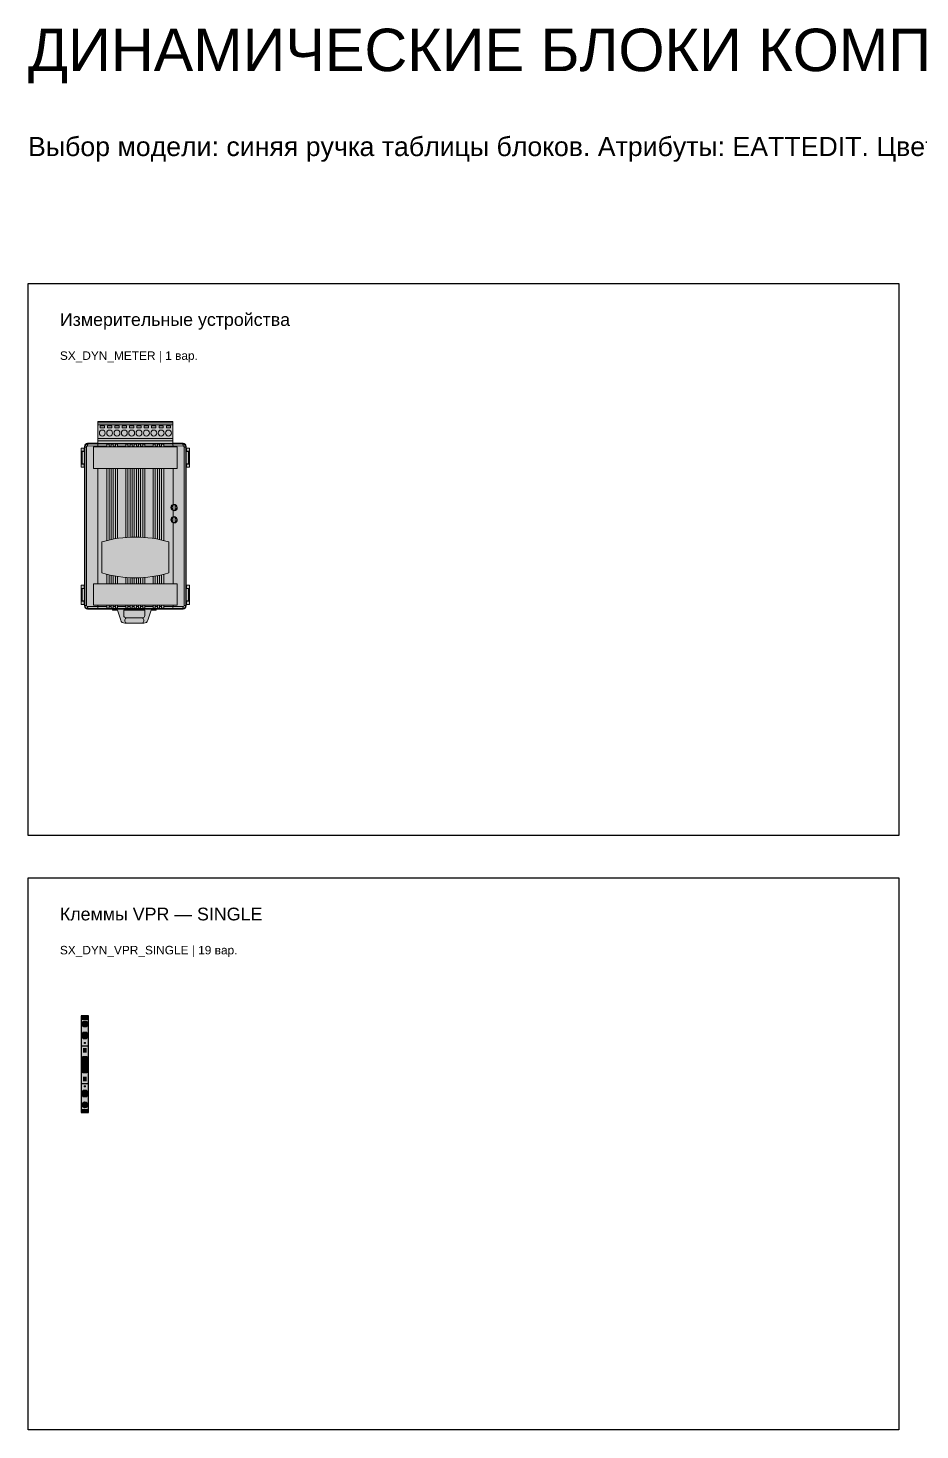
# Model space of a CAD drawing. Header units: millimetres. Extents: x 27500 to 33280, y -10980 to 420.
# Drawn here: x 27500 to 27920, y -240 to 420 of the extents above; entities that cross this region are included whole.
import ezdxf

# ---------------------------------------------------------------- set-up
doc = ezdxf.new("R2010")
doc.units = ezdxf.units.MM
doc.layers.add('PDF _Геометрия', color=7, linetype='Continuous', true_color=0x003c71)
doc.styles.get("Standard").update_dxf_attribs({"font": 'arial.ttf'})
doc.styles.add('SX_DYNAMIC_ARIAL', font='arial.ttf')

# ---------------------------------------------------------------- blocks, each defined once
blk = doc.blocks.new('SX_DYN_METER_G001')
at = {"true_color": 0xffffff}
h = blk.add_hatch(color=7, dxfattribs=at)
h.dxf.hatch_style = 1
h.paths.add_polyline_path([(47.89, 27.75), (49.48, 27.75), (49.48, 36.83), (47.9, 36.83), (47.9, 37.57, 0.413779), (46.39, 39.05), (41.56, 39.05), (41.56, 40.26), (41.67, 40.26), (41.67, 49.34), (6.24, 49.34), (6.24, 40.26), (6.33, 40.26), (6.33, 39.05), (1.49, 39.05, 0.414463), (0, 37.53), (0, 36.83), (-1.58, 36.83), (-1.58, 27.75), (0, 27.75), (0, -27.75), (-1.58, -27.75), (-1.58, -36.83), (0, -36.83), (0, -37.56, 0.413922), (1.51, -39.05), (13.16, -39.04), (13.16, -39.61), (15.54, -39.61), (17.08, -44.31, 0.324177), (18.97, -45.66), (27.96, -45.66, 0.324803), (29.84, -44.28), (31.37, -39.61), (33.75, -39.61), (33.75, -39.04), (46.41, -39.04, 0.414811), (47.9, -37.53), (47.9, -36.83), (49.48, -36.83), (49.48, -27.75), (47.9, -27.75)])
at = {"layer": 'PDF _Геометрия', "color": 30, "lineweight": 13}
for points in [[(41.67, 48.63), (41.67, 49.34), (6.24, 49.34)], [(6.24, 48.63), (6.24, 49.34)], [(41.67, 47.82), (41.67, 48.63), (6.24, 48.63)], [(6.24, 47.82), (6.24, 48.63)], [(6.24, 47.82), (41.67, 47.82), (41.67, 41.27)], [(6.24, 41.27), (6.24, 47.82)], [(9.36, 47.32), (7.38, 47.32)], [(7.38, 47.32), (7.38, 46.31)], [(7.38, 46.31), (9.36, 46.31)], [(9.36, 46.31), (9.36, 47.32)], [(12.83, 47.32), (10.85, 47.32)], [(10.85, 47.32), (10.85, 46.31)], [(10.85, 46.31), (12.82, 46.31)], [(12.83, 46.31), (12.83, 47.32)], [(16.29, 47.32), (14.31, 47.32)], [(14.31, 47.32), (14.31, 46.31)], [(14.31, 46.31), (16.29, 46.31)], [(16.29, 46.31), (16.29, 47.32)], [(19.75, 47.32), (17.77, 47.32)], [(17.77, 47.32), (17.77, 46.31)], [(17.77, 46.31), (19.75, 46.31)], [(19.75, 46.31), (19.75, 47.32)], [(23.22, 47.32), (21.24, 47.32)], [(21.24, 47.32), (21.24, 46.31)], [(21.24, 46.31), (23.22, 46.31)], [(23.22, 46.31), (23.22, 47.32)], [(26.68, 47.32), (24.7, 47.32)], [(24.7, 47.32), (24.7, 46.31)], [(24.7, 46.31), (26.68, 46.31)], [(26.68, 46.31), (26.68, 47.32)], [(30.14, 47.32), (28.16, 47.32)], [(28.16, 47.32), (28.16, 46.31)], [(28.16, 46.31), (30.14, 46.31)], [(30.14, 46.31), (30.14, 47.32)], [(33.61, 47.32), (31.63, 47.32)], [(31.63, 47.32), (31.63, 46.31)], [(31.63, 46.31), (33.6, 46.31)], [(33.61, 46.31), (33.61, 47.32)], [(37.07, 47.32), (35.09, 47.32)], [(35.09, 47.32), (35.09, 46.31)], [(35.09, 46.31), (37.07, 46.31)], [(37.07, 46.31), (37.07, 47.32)], [(38.56, 47.32), (38.56, 46.31)], [(40.53, 47.32), (38.56, 47.32)], [(38.56, 46.31), (40.53, 46.31)], [(40.53, 46.31), (40.53, 47.32)], [(41.67, 40.26), (41.67, 41.27), (6.24, 41.27)], [(6.24, 40.26), (6.24, 41.27)], [(6.33, 40.26), (41.56, 40.26)], [(41.67, 40.26), (41.56, 40.26)], [(41.56, 40.26), (41.56, 38.92)], [(13.16, -39.04), (13.16, -39.61)], [(28.4, -39.61), (18.51, -39.61), (18.51, -42.13)], [(28.4, -42.13), (28.4, -39.61)], [(31.37, -39.61), (33.74, -39.61)], [(33.74, -39.04), (33.74, -39.61)], [(19, -44.14), (19, -44.65)], [(19.99, -43.14), (19.49, -43.14)], [(26.92, -43.14), (19.99, -43.14)], [(27.41, -43.14), (26.92, -43.14)], [(27.91, -44.14), (27.91, -44.65)]]:
    blk.add_lwpolyline(points, dxfattribs=at)
at = {"layer": 'PDF _Геометрия', "color": 18, "lineweight": 13, "true_color": 0x000000}
for points in [[(6.33, 38.92), (6.33, 40.26), (6.24, 40.26)], [(-1.58, 29.26), (-1.58, 35.31), (-1.58, 36.83)], [(-1.58, 36.83), (-0.1, 36.83)], [(0.1, 35.31), (-0.1, 35.31), (-1.58, 35.31)], [(-1.09, 29.36), (-1.09, 35.21)], [(-1.09, 35.21), (0, 35.21)], [(0.1, 36.83), (-0.1, 36.83), (-0.1, 35.31)], [(-0.05, 35.31), (-0.05, 35.21)], [(0, 36.83), (0, 37.53), (0, 36.83)], [(0, 37.53), (0.23, 37.3), (0.98, 37.3)], [(0, 29.26), (0, 35.31), (0, 35.21)], [(0, 35.21), (0, 29.36)], [(0.1, 35.31), (0.1, 36.83)], [(6.33, 39.05), (1.49, 39.05)], [(1.49, 39.05), (1.72, 38.81)], [(6.19, 39.05), (1.49, 39.05)], [(43.69, 37.33), (4.2, 37.33)], [(4.21, 37.33), (4.21, 27.24), (43.69, 27.24)], [(41.71, 38.92), (6.18, 38.92)], [(6.19, 38.92), (6.19, 39.05)], [(10.59, 37.78), (6.21, 37.78)], [(6.33, 38.79), (41.57, 38.79)], [(10.59, 37.78), (10.59, 38.59), (11.58, 38.59)], [(10.59, 37.33), (10.59, 37.78)], [(11.58, 38.59), (11.58, 37.78), (11.58, 37.33)], [(12.57, 37.78), (11.58, 37.78)], [(12.57, 37.78), (12.57, 38.59), (13.56, 38.59)], [(12.57, 37.33), (12.57, 37.78)], [(13.56, 38.59), (13.56, 37.78), (13.56, 37.33)], [(14.55, 37.78), (13.56, 37.78)], [(14.55, 37.78), (14.55, 38.59), (15.54, 38.59)], [(14.55, 37.33), (14.55, 37.78)], [(15.54, 38.59), (15.54, 37.78), (15.54, 37.33)], [(19.49, 37.78), (15.54, 37.78)], [(19.49, 37.78), (19.49, 38.59), (20.48, 38.59)], [(19.49, 37.33), (19.49, 37.78)], [(20.48, 38.59), (20.48, 37.78), (20.48, 37.33)], [(21.47, 37.78), (20.48, 37.78)], [(21.47, 37.78), (21.47, 38.59), (22.46, 38.59)], [(21.47, 37.33), (21.47, 37.78)], [(22.46, 38.59), (22.46, 37.78), (22.46, 37.33)], [(23.45, 37.78), (22.46, 37.78)], [(23.45, 37.78), (23.45, 38.59), (24.44, 38.59)], [(23.45, 37.33), (23.45, 37.78)], [(24.44, 38.59), (24.44, 37.78), (24.44, 37.33)], [(25.43, 37.78), (24.44, 37.78)], [(25.43, 37.78), (25.43, 38.59), (26.42, 38.59)], [(25.43, 37.33), (25.43, 37.78)], [(26.42, 38.59), (26.42, 37.78), (26.42, 37.33)], [(27.41, 37.78), (26.42, 37.78)], [(27.41, 37.78), (27.41, 38.59), (28.4, 38.59)], [(27.41, 37.33), (27.41, 37.78)], [(28.4, 38.59), (28.4, 37.78), (28.4, 37.33)], [(32.36, 37.78), (28.4, 37.78)], [(32.36, 37.78), (32.36, 38.59), (33.35, 38.59)], [(32.36, 37.33), (32.36, 37.78)], [(33.35, 38.59), (33.35, 37.78), (33.35, 37.33)], [(34.34, 37.78), (33.35, 37.78)], [(34.34, 37.78), (34.34, 38.59), (35.33, 38.59)], [(34.34, 37.33), (34.34, 37.78)], [(35.33, 38.59), (35.33, 37.78), (35.33, 37.33)], [(36.32, 37.78), (35.33, 37.78)], [(36.32, 37.78), (36.32, 38.59), (37.31, 38.59)], [(36.32, 37.33), (36.32, 37.78)], [(37.31, 38.59), (37.31, 37.78), (37.31, 37.33)], [(41.71, 39.05), (46.41, 39.05), (41.56, 39.05)], [(41.69, 37.33), (41.69, 37.78)], [(41.71, 39.05), (41.71, 38.92)], [(43.69, 27.24), (43.69, 37.33)], [(46.18, 38.81), (46.41, 39.05)], [(47.67, -37.3), (47.67, 37.3), (46.92, 37.3)], [(47.9, 37.53), (47.67, 37.3)], [(47.79, 36.83), (47.79, 35.31)], [(47.79, 36.83), (47.99, 36.83), (47.99, 35.31)], [(49.48, 35.31), (47.99, 35.31), (47.79, 35.31)], [(48.98, 35.21), (47.9, 35.21), (47.9, 35.31)], [(47.9, 35.31), (47.9, 29.26), (47.9, 29.36)], [(47.9, 29.36), (47.9, 35.21)], [(47.95, 35.31), (47.95, 35.21)], [(49.48, 36.83), (47.99, 36.83)], [(48.99, 35.21), (48.99, 29.36)], [(49.48, 29.26), (49.48, 35.31), (49.48, 36.83)], [(-1.58, 27.75), (-1.58, 29.26)], [(-1.58, 29.26), (-0.1, 29.26)], [(-1.58, 27.75), (-0.1, 27.75), (0.1, 27.75)], [(-1.09, 29.36), (0, 29.36), (0, 29.26)], [(0.1, 29.26), (-0.1, 29.26), (-0.1, 27.75)], [(-0.05, 29.36), (-0.05, 29.26)], [(0, -27.75), (0, 27.75), (0, -27.75)], [(0.1, 27.75), (0.1, 29.26)], [(6.21, 27.24), (6.21, -2.34)], [(10.59, -6.72), (10.59, 27.24)], [(11.58, 27.24), (11.58, -6.49)], [(12.57, -6.27), (12.57, 27.24)], [(13.56, 27.24), (13.56, -6.08)], [(14.55, -5.9), (14.55, 27.24)], [(15.54, 27.24), (15.54, -5.74)], [(19.49, -5.27), (19.49, 27.24)], [(20.48, 27.24), (20.48, -5.2)], [(21.47, -5.15), (21.47, 27.24)], [(22.46, 27.24), (22.46, -5.11)], [(23.45, -5.1), (23.45, 27.24)], [(24.44, 27.24), (24.44, -5.1)], [(25.43, -5.11), (25.43, 27.24)], [(26.42, 27.24), (26.42, -5.15)], [(27.41, -5.2), (27.41, 27.24)], [(28.4, 27.24), (28.4, -5.27)], [(32.36, -5.73), (32.36, 27.24)], [(33.35, 27.24), (33.35, -5.9)], [(34.34, -6.07), (34.34, 27.24)], [(35.33, 27.24), (35.33, -6.27)], [(36.32, -6.49), (36.32, 27.24)], [(37.31, 27.24), (37.31, -6.72)], [(47.79, 29.26), (47.79, 27.75)], [(47.79, 29.26), (47.99, 29.26), (47.99, 27.75)], [(49.48, 27.75), (47.99, 27.75), (47.79, 27.75)], [(48.99, 29.36), (47.9, 29.36)], [(47.95, 29.36), (47.95, 29.26)], [(49.48, 29.26), (47.99, 29.26)], [(49.48, 27.75), (49.48, 29.26)], [(41.66, 9.91), (41.66, 7.65)], [(42.75, 7.65), (42.75, 9.91)], [(41.66, 4.16), (41.66, 1.9)], [(42.75, 1.89), (42.75, 4.16)], [(6.21, -2.34), (6.21, -27.14)], [(10.59, -27.14), (10.59, -22.64)], [(11.58, -22.87), (11.58, -27.14)], [(12.57, -27.14), (12.57, -23.09)], [(13.56, -23.29), (13.56, -27.14)], [(14.55, -27.14), (14.55, -23.46)], [(15.54, -23.63), (15.54, -27.14)], [(19.49, -27.14), (19.49, -24.09)], [(20.48, -24.16), (20.48, -27.14)], [(21.47, -27.14), (21.47, -24.21)], [(22.46, -24.24), (22.46, -27.14)], [(23.45, -27.14), (23.45, -24.26)], [(24.44, -24.26), (24.44, -27.14)], [(25.43, -27.14), (25.43, -24.24)], [(26.42, -24.21), (26.42, -27.14)], [(27.41, -27.14), (27.41, -24.16)], [(28.4, -24.09), (28.4, -27.14)], [(32.36, -27.14), (32.36, -23.63)], [(33.35, -23.46), (33.35, -27.14)], [(34.34, -27.14), (34.34, -23.29)], [(35.33, -23.09), (35.33, -27.14)], [(36.32, -27.14), (36.32, -22.87)], [(37.31, -22.64), (37.31, -27.14)], [(-1.58, -27.74), (-1.58, -29.26)], [(0.1, -27.74), (-0.1, -27.74), (-1.58, -27.74)], [(-1.58, -29.26), (-1.58, -35.31), (-1.58, -36.83)], [(-1.58, -29.26), (-0.1, -29.26)], [(-1.09, -35.21), (-1.09, -29.36)], [(-1.09, -29.36), (0, -29.36)], [(0.1, -29.26), (-0.1, -29.26), (-0.1, -27.75)], [(-0.05, -29.36), (-0.05, -29.26)], [(0, -35.31), (0, -29.26), (0, -29.36)], [(0, -29.36), (0, -35.21)], [(0.1, -29.26), (0.1, -27.75)], [(43.69, -27.14), (4.2, -27.14)], [(4.21, -27.14), (4.21, -37.23)], [(43.69, -37.23), (43.69, -27.14)], [(47.79, -27.74), (47.79, -29.26)], [(49.48, -27.74), (47.99, -27.74), (47.79, -27.74)], [(47.79, -29.26), (47.99, -29.26), (47.99, -27.75)], [(47.85, -29.26), (47.85, -35.31)], [(48.98, -29.36), (47.9, -29.36), (47.9, -29.26)], [(47.9, -35.21), (47.9, -29.36)], [(47.95, -29.36), (47.95, -29.26)], [(49.48, -29.26), (47.99, -29.26)], [(48.99, -29.36), (48.99, -35.21)], [(49.48, -27.74), (49.48, -29.26)], [(49.48, -29.26), (49.48, -35.31), (49.48, -36.83)], [(0.1, -35.31), (-0.1, -35.31), (-1.58, -35.31)], [(-1.58, -36.83), (-0.1, -36.83)], [(-1.09, -35.21), (0, -35.21), (0, -35.31)], [(0.1, -36.83), (-0.1, -36.83), (-0.1, -35.31)], [(-0.05, -35.31), (-0.05, -35.21)], [(0, -37.53), (0, -36.83), (0, -37.53)], [(0, -37.53), (0.23, -37.3)], [(0.1, -36.83), (0.1, -35.31)], [(1.72, -38.81), (1.49, -39.04)], [(4.21, -37.23), (43.69, -37.23)], [(6.14, -38.8), (6.14, -39.04)], [(6.21, -37.23), (6.21, -37.78)], [(10.59, -38.59), (10.59, -37.78), (10.59, -37.23)], [(11.58, -37.78), (11.58, -38.59), (10.59, -38.59)], [(11.58, -37.23), (11.58, -37.78)], [(11.58, -37.78), (12.57, -37.78)], [(12.57, -38.59), (12.57, -37.78), (12.57, -37.23)], [(13.56, -37.78), (13.56, -38.59), (12.57, -38.59)], [(13.56, -37.23), (13.56, -37.78)], [(13.56, -37.78), (14.55, -37.78)], [(14.55, -38.59), (14.55, -37.78), (14.55, -37.23)], [(15.54, -37.78), (15.54, -38.59), (14.55, -38.59)], [(15.54, -37.23), (15.54, -37.78)], [(15.54, -37.78), (19.49, -37.78)], [(19.49, -38.59), (19.49, -37.78), (19.49, -37.23)], [(20.48, -37.78), (20.48, -38.59), (19.49, -38.59)], [(20.48, -37.23), (20.48, -37.78)], [(20.48, -37.78), (21.47, -37.78)], [(21.47, -38.59), (21.47, -37.78), (21.47, -37.23)], [(22.46, -37.78), (22.46, -38.59), (21.47, -38.59)], [(21.97, -38.8), (21.97, -39.04)], [(28.75, -39.04), (22.12, -39.04)], [(22.46, -37.23), (22.46, -37.78)], [(22.46, -37.78), (23.45, -37.78)], [(23.45, -37.23), (23.45, -37.78), (23.45, -38.59)], [(24.44, -37.78), (24.44, -38.59), (23.45, -38.59)], [(24.44, -37.23), (24.44, -37.78)], [(24.44, -37.78), (25.43, -37.78)], [(25.43, -37.23), (25.43, -37.78), (25.43, -38.59)], [(26.42, -37.78), (26.42, -38.59), (25.43, -38.59)], [(26.42, -37.23), (26.42, -37.78)], [(26.42, -37.78), (27.41, -37.78)], [(27.41, -38.59), (27.41, -37.78), (27.41, -37.23)], [(28.4, -37.78), (28.4, -38.59), (27.41, -38.59)], [(28.4, -37.23), (28.4, -37.78)], [(28.4, -37.78), (32.36, -37.78)], [(37.95, -38.85), (28.75, -38.85)], [(28.75, -38.85), (28.75, -39.05)], [(29.39, -38.85), (29.39, -39.04), (29.19, -39.04)], [(37.31, -38.85), (37.31, -39.04), (29.39, -39.04)], [(32.36, -37.23), (32.36, -37.78), (32.36, -38.59)], [(33.35, -37.78), (33.35, -38.59), (32.36, -38.59)], [(33.35, -37.23), (33.35, -37.78)], [(33.35, -37.78), (34.34, -37.78)], [(34.34, -38.59), (34.34, -37.78), (34.34, -37.23)], [(35.33, -37.78), (35.33, -38.59), (34.34, -38.59)], [(35.33, -37.23), (35.33, -37.78)], [(35.33, -37.78), (36.32, -37.78)], [(36.32, -38.59), (36.32, -37.78), (36.32, -37.23)], [(37.31, -37.78), (37.31, -38.59), (36.32, -38.59)], [(37.31, -37.23), (37.31, -37.78)], [(37.31, -37.78), (41.69, -37.78)], [(37.95, -39.04), (37.95, -38.85)], [(46.41, -39.04), (37.95, -39.04)], [(46.18, -38.81), (41.57, -38.79)], [(47.79, -35.31), (47.79, -36.83)], [(47.79, -36.83), (47.99, -36.83), (47.99, -35.31)], [(49.48, -35.31), (47.99, -35.31), (47.79, -35.31)], [(47.9, -35.31), (47.9, -35.21)], [(48.99, -35.21), (47.9, -35.21)], [(47.9, -36.83), (47.9, -37.53), (47.9, -36.83)], [(47.95, -35.31), (47.95, -35.21)], [(49.48, -36.83), (47.99, -36.83)]]:
    blk.add_lwpolyline(points, dxfattribs=at)
for points in [[(6.21, 37.33), (6.21, 37.78), (1.48, 37.8, 0.417304), (0.98, 37.3), (0.98, -37.3), (0.23, -37.3), (0.23, 37.3)], [(1.48, 37.8, -0.207659), (1.72, 38.81), (6.33, 38.79)], [(47.9, -37.53), (47.67, -37.3), (46.92, -37.3), (46.92, 37.3, 0.416115), (46.42, 37.8), (41.69, 37.78), (37.31, 37.78)], [(41.57, 38.79), (46.18, 38.81, -0.203854), (46.42, 37.8)], [(42.72, 10.2, 0.183455), (41.69, 10.2), (41.69, 27.24)], [(41.69, -27.14), (41.69, -2.34), (41.69, 1.61, -0.684409), (41.69, 4.45), (41.69, 7.36, -0.216405), (40.81, 8.25)], [(41.69, 1.61, 0.419242), (43.6, 2.5, 0.407598), (42.72, 4.45, 0.180208), (41.69, 4.45)], [(41.57, -38.79), (6.33, -38.79), (1.72, -38.81, -0.207261), (1.48, -37.8), (6.21, -37.78), (10.59, -37.78)], [(28.92, -38.85, 0.314673), (29.19, -39.04), (21.97, -39.04), (6.14, -39.04), (1.49, -39.04), (5.99, -39.04), (5.99, -38.8), (22.12, -38.8), (22.12, -39.04)], [(41.69, -37.23), (41.69, -37.78), (46.42, -37.8, -0.205183), (46.18, -38.81), (46.41, -39.04), (37.5, -39.04), (37.3, -39.04)]]:
    blk.add_lwpolyline(points, format="xyb", dxfattribs=at)
for points in [[(47.9, 37.53), (47.9, 36.83)], [(47.9, 27.75), (47.9, -27.74)]]:
    blk.add_lwpolyline(points, close=True, dxfattribs=at)
blk.add_lwpolyline([(39.68, -22), (39.68, -7.37, 0.144356), (8.21, -7.37), (8.21, -22, 0.144303)], format="xyb", close=True, dxfattribs=at)
at = {"layer": 'PDF _Геометрия', "color": 30, "lineweight": 13}
blk.add_lwpolyline([(31.37, -39.61), (29.84, -44.28, -0.324803), (27.96, -45.66), (26.92, -45.66), (19.99, -45.66), (18.94, -45.66, -0.32461), (17.06, -44.28), (15.54, -39.61), (13.16, -39.61)], format="xyb", dxfattribs=at)
at = {"layer": 'PDF _Геометрия', "color": 18, "lineweight": 13, "true_color": 0x000000}
for centre, radius, start, end in [((42.2, 8.74), 1.48, 249.60613, 340.48454), ((37.51, -38.75), 0.294, 269.60417, 340.25941)]:
    blk.add_arc(centre, radius, start, end, dxfattribs=at)
at = {"layer": 'PDF _Геометрия', "color": 30, "lineweight": 13}
for points in [[(8.37, 45.3), (7.61, 45.3), (6.99, 44.67), (6.99, 43.89)], [(6.99, 43.89), (6.99, 43.11), (7.61, 42.48), (8.37, 42.48)], [(9.76, 43.89), (9.76, 44.67), (9.14, 45.3), (8.37, 45.3)], [(8.37, 42.48), (9.14, 42.48), (9.76, 43.11), (9.76, 43.89)], [(11.84, 45.3), (11.07, 45.3), (10.45, 44.67), (10.45, 43.89)], [(10.45, 43.89), (10.45, 43.11), (11.07, 42.48), (11.84, 42.48)], [(13.22, 43.89), (13.22, 44.67), (12.6, 45.3), (11.84, 45.3)], [(11.84, 42.48), (12.6, 42.48), (13.22, 43.11), (13.22, 43.89)], [(15.3, 45.3), (14.53, 45.3), (13.92, 44.67), (13.92, 43.89)], [(13.92, 43.89), (13.92, 43.11), (14.53, 42.48), (15.3, 42.48)], [(16.68, 43.89), (16.68, 44.67), (16.06, 45.3), (15.3, 45.3)], [(15.3, 42.48), (16.06, 42.48), (16.68, 43.11), (16.68, 43.89)], [(18.76, 45.3), (18, 45.3), (17.38, 44.67), (17.38, 43.89)], [(17.38, 43.89), (17.38, 43.11), (18, 42.48), (18.76, 42.48)], [(20.15, 43.89), (20.15, 44.67), (19.53, 45.3), (18.76, 45.3)], [(18.76, 42.48), (19.53, 42.48), (20.15, 43.11), (20.15, 43.89)], [(22.23, 45.3), (21.46, 45.3), (20.84, 44.67), (20.84, 43.89)], [(20.84, 43.89), (20.84, 43.11), (21.46, 42.48), (22.23, 42.48)], [(23.61, 43.89), (23.61, 44.67), (22.99, 45.3), (22.23, 45.3)], [(22.23, 42.48), (22.99, 42.48), (23.61, 43.11), (23.61, 43.89)], [(25.69, 45.3), (24.92, 45.3), (24.3, 44.67), (24.3, 43.89)], [(24.3, 43.89), (24.3, 43.11), (24.92, 42.48), (25.69, 42.48)], [(27.08, 43.89), (27.08, 44.67), (26.46, 45.3), (25.69, 45.3)], [(25.69, 42.48), (26.46, 42.48), (27.08, 43.11), (27.08, 43.89)], [(29.15, 45.3), (28.39, 45.3), (27.77, 44.67), (27.77, 43.89)], [(27.77, 43.89), (27.77, 43.11), (28.39, 42.48), (29.15, 42.48)], [(30.54, 43.89), (30.54, 44.67), (29.92, 45.3), (29.15, 45.3)], [(29.15, 42.48), (29.92, 42.48), (30.54, 43.11), (30.54, 43.89)], [(32.62, 45.3), (31.85, 45.3), (31.23, 44.67), (31.23, 43.89)], [(31.23, 43.89), (31.23, 43.11), (31.85, 42.48), (32.62, 42.48)], [(34, 43.89), (34, 44.67), (33.38, 45.3), (32.62, 45.3)], [(32.62, 42.48), (33.38, 42.48), (34, 43.11), (34, 43.89)], [(36.08, 45.3), (35.32, 45.3), (34.7, 44.67), (34.7, 43.89)], [(34.7, 43.89), (34.7, 43.11), (35.32, 42.48), (36.08, 42.48)], [(37.47, 43.89), (37.47, 44.67), (36.85, 45.3), (36.08, 45.3)], [(36.08, 42.48), (36.85, 42.48), (37.47, 43.11), (37.47, 43.89)], [(39.54, 45.3), (38.78, 45.3), (38.16, 44.67), (38.16, 43.89)], [(38.16, 43.89), (38.16, 43.11), (38.78, 42.48), (39.54, 42.48)], [(40.93, 43.89), (40.93, 44.67), (40.31, 45.3), (39.54, 45.3)], [(39.54, 42.48), (40.31, 42.48), (40.93, 43.11), (40.93, 43.89)], [(18.51, -42.13), (18.51, -42.68), (18.95, -43.14), (19.49, -43.14)], [(19.99, -43.14), (19.44, -43.14), (19, -43.59), (19, -44.14)], [(19, -44.65), (19, -45.21), (19.44, -45.66), (19.99, -45.66)], [(27.91, -44.14), (27.91, -43.59), (27.46, -43.14), (26.92, -43.14)], [(26.92, -45.66), (27.46, -45.66), (27.91, -45.21), (27.91, -44.65)], [(27.41, -43.14), (27.96, -43.14), (28.4, -42.68), (28.4, -42.13)]]:
    blk.add_open_spline(points, degree=3, dxfattribs=at)
at = {"layer": 'PDF _Геометрия', "color": 18, "lineweight": 13, "true_color": 0x000000}
for points in [[(1.49, 39.05), (0.67, 39.05), (0, 38.37), (0, 37.53)], [(1.49, 39.05), (0.67, 39.05), (0, 38.37), (0, 37.53)], [(1.72, 38.81), (0.9, 38.81), (0.23, 38.14), (0.23, 37.3)], [(6.33, 38.79), (6.26, 38.78), (6.21, 38.33), (6.21, 37.78)], [(41.69, 37.78), (41.69, 38.33), (41.63, 38.78), (41.57, 38.79)], [(47.67, 37.3), (47.67, 38.14), (47, 38.81), (46.18, 38.81)], [(47.9, 37.53), (47.9, 38.37), (47.23, 39.05), (46.41, 39.05)], [(47.9, 37.53), (47.9, 38.37), (47.23, 39.05), (46.41, 39.05)], [(41.69, 10.2), (40.92, 9.91), (40.53, 9.03), (40.81, 8.25)], [(42.2, 10.04), (41.52, 10.04), (40.97, 9.47), (40.97, 8.78)], [(40.97, 8.78), (40.97, 8.08), (41.52, 7.52), (42.2, 7.52)], [(43.44, 8.78), (43.44, 9.47), (42.89, 10.04), (42.2, 10.04)], [(42.2, 7.52), (42.89, 7.52), (43.44, 8.08), (43.44, 8.78)], [(43.6, 8.25), (43.88, 9.03), (43.49, 9.91), (42.72, 10.2)], [(42.2, 4.29), (41.52, 4.29), (40.97, 3.72), (40.97, 3.03)], [(40.97, 3.03), (40.97, 2.33), (41.52, 1.77), (42.2, 1.77)], [(43.44, 3.03), (43.44, 3.72), (42.89, 4.29), (42.2, 4.29)], [(42.2, 1.77), (42.89, 1.77), (43.44, 2.33), (43.44, 3.03)], [(0, -37.53), (0, -38.37), (0.66, -39.04), (1.49, -39.04)], [(0, -37.53), (0, -38.37), (0.66, -39.04), (1.49, -39.04)], [(0.23, -37.3), (0.23, -38.13), (0.9, -38.81), (1.72, -38.81)], [(0.98, -37.3), (0.98, -37.58), (1.2, -37.8), (1.48, -37.8)], [(6.21, -37.78), (6.21, -38.33), (6.26, -38.78), (6.33, -38.79)], [(41.57, -38.79), (41.63, -38.78), (41.69, -38.33), (41.69, -37.78)], [(46.18, -38.81), (47, -38.81), (47.67, -38.13), (47.67, -37.3)], [(46.41, -39.04), (47.23, -39.04), (47.9, -38.37), (47.9, -37.53)], [(46.41, -39.04), (47.23, -39.04), (47.9, -38.37), (47.9, -37.53)], [(46.42, -37.8), (46.69, -37.8), (46.92, -37.58), (46.92, -37.3)]]:
    blk.add_open_spline(points, degree=3, dxfattribs=at)
blk = doc.blocks.new('*U460')
blk.add_blockref('SX_DYN_METER_G001', (0, 0))
at = {"flags": 1}
for tag in ['WIDTH_MM', 'SOURCE_BLOCK', 'MODEL', 'HEIGHT_MM']:
    blk.add_attdef(tag, (0, 0), '', height=1, dxfattribs=at)
blk = doc.blocks.new('SX_DYN_VPR_SINGLE_G001')
at = {"true_color": 0x82817d}
blk.add_hatch(color=8, dxfattribs=at).paths.add_polyline_path([(0, -22.75), (3.5, -22.75), (3.5, 22.75), (0, 22.75)])
at = {"true_color": 0x72706d}
for points in [[(0, 21.25), (3.5, 21.25), (3.5, 22.75), (0, 22.75)], [(0, -22.75), (3.5, -22.75), (3.5, -21.35), (0, -21.35)]]:
    blk.add_hatch(color=8, dxfattribs=at).paths.add_polyline_path(points)
at = {"true_color": 0x989692}
for points in [[(0, 8.65), (3.5, 8.65), (3.5, 21.25), (0, 21.25)], [(0, -21.35), (3.5, -21.35), (3.5, -9.05), (0, -9.05)]]:
    blk.add_hatch(color=252, dxfattribs=at).paths.add_polyline_path(points)
at = {"true_color": 0x706f6c}
h = blk.add_hatch(color=8, dxfattribs=at)
edge = h.paths.add_edge_path()
edge.add_arc((1.75, 18.968), 1.4, 0, 360)
at = {"true_color": 0xe46f30}
for points in [[(0.9254, 12.15), (2.5746, 12.15, 0.41421356), (2.835, 12.4104), (2.835, 14.6896, 0.41421356), (2.5746, 14.95), (0.9254, 14.95, 0.41421356), (0.665, 14.6896), (0.665, 12.4104, 0.41421356)], [(0.9254, -15.2), (2.5746, -15.2, 0.41421356), (2.835, -14.9396), (2.835, -12.6604, 0.41421356), (2.5746, -12.4), (0.9254, -12.4, 0.41421356), (0.665, -12.6604), (0.665, -14.9396, 0.41421356)]]:
    blk.add_hatch(color=32, dxfattribs=at).paths.add_polyline_path(points)
at = {"true_color": 0x723718}
for points in [[(0.665, 13.018), (2.835, 13.746), (2.835, 14.082), (0.665, 13.354)], [(0.665, -14.332), (2.835, -13.604), (2.835, -13.268), (0.665, -13.996)]]:
    blk.add_hatch(color=36, dxfattribs=at).paths.add_polyline_path(points)
at = {"true_color": 0x4f4e4b}
h = blk.add_hatch(color=251, dxfattribs=at)
edge = h.paths.add_edge_path()
edge.add_arc((1.75, 18.772), 1.036, 0, 360)
at = {"true_color": 0x2d2d2b}
h = blk.add_hatch(color=250, dxfattribs=at)
edge = h.paths.add_edge_path()
edge.add_arc((1.75, 18.604), 0.588, 0, 360)
at = {"true_color": 0x343437}
for points in [[(0.875, 5.45), (2.625, 5.45), (2.625, 7.65), (0.875, 7.65)], [(0.875, -8.05), (2.625, -8.05), (2.625, -5.85), (0.875, -5.85)]]:
    blk.add_hatch(color=250, dxfattribs=at).paths.add_polyline_path(points)
at = {"true_color": 0x3f3f3d}
for points in [[(1.574, 9.581), (1.926, 9.581, 0.41421356), (2.38, 10.035), (2.38, 10.037, 0.41421356), (1.926, 10.491), (1.574, 10.491, 0.41421356), (1.12, 10.037), (1.12, 10.035, 0.41421356)], [(1.574, -10.858), (1.926, -10.858, 0.41421356), (2.38, -10.404), (2.38, -10.402, 0.41421356), (1.926, -9.948), (1.574, -9.948, 0.41421356), (1.12, -10.402), (1.12, -10.404, 0.41421356)]]:
    blk.add_hatch(color=250, dxfattribs=at).paths.add_polyline_path(points)
at = {"true_color": 0xa4a29d}
blk.add_hatch(color=253, dxfattribs=at).paths.add_polyline_path([(0.785, -3.917), (2.715, -3.917, 0.41421356), (3.115, -3.517), (3.115, 3.117, 0.41421356), (2.715, 3.517), (0.785, 3.517, 0.41421356), (0.385, 3.117), (0.385, -3.517, 0.41421356)])
at = {"true_color": 0x706f6c}
h = blk.add_hatch(color=8, dxfattribs=at)
edge = h.paths.add_edge_path()
edge.add_arc((1.75, -19.089), 1.4, 0, 360)
at = {"true_color": 0x4f4e4b}
h = blk.add_hatch(color=251, dxfattribs=at)
edge = h.paths.add_edge_path()
edge.add_arc((1.75, -18.893), 1.036, 0, 360)
at = {"true_color": 0x2d2d2b}
h = blk.add_hatch(color=250, dxfattribs=at)
edge = h.paths.add_edge_path()
edge.add_arc((1.75, -18.725), 0.588, 0, 360)
at = {"color": 251, "true_color": 0x5b5a57}
for p, q in [((0, 21.25), (3.5, 21.25)), ((0, 8.65), (3.5, 8.65)), ((0, -9.05), (3.5, -9.05)), ((0, -21.35), (3.5, -21.35))]:
    blk.add_line(p, q, dxfattribs=at)
at = {"color": 253, "true_color": 0xaaa8a3}
blk.add_line((0.25, -22.75), (0.25, 22.75), dxfattribs=at)
blk.add_lwpolyline([(0, -22.75), (3.5, -22.75), (3.5, 22.75), (0, 22.75)], close=True)
at = {"color": 34, "true_color": 0x8d441d}
for points in [[(0.9254, 12.15), (2.5746, 12.15, 0.41421356), (2.835, 12.4104), (2.835, 14.6896, 0.41421356), (2.5746, 14.95), (0.9254, 14.95, 0.41421356), (0.665, 14.6896), (0.665, 12.4104, 0.41421356)], [(0.9254, -15.2), (2.5746, -15.2, 0.41421356), (2.835, -14.9396), (2.835, -12.6604, 0.41421356), (2.5746, -12.4), (0.9254, -12.4, 0.41421356), (0.665, -12.6604), (0.665, -14.9396, 0.41421356)]]:
    blk.add_lwpolyline(points, format="xyb", close=True, dxfattribs=at)
at = {"color": 251, "true_color": 0x5b5a57}
blk.add_lwpolyline([(0.785, -3.917), (2.715, -3.917, 0.41421356), (3.115, -3.517), (3.115, 3.117, 0.41421356), (2.715, 3.517), (0.785, 3.517, 0.41421356), (0.385, 3.117), (0.385, -3.517, 0.41421356)], format="xyb", close=True, dxfattribs=at)
at = {"color": 251, "true_color": 0x535250}
for centre in [(1.75, 18.968), (1.75, -19.089)]:
    blk.add_circle(centre, 1.4, dxfattribs=at)
blk = doc.blocks.new('*U467')
blk.add_blockref('SX_DYN_VPR_SINGLE_G001', (0, 0))
at = {"flags": 1}
for tag in ['WIDTH_MM', 'SOURCE_BLOCK', 'MODEL', 'HEIGHT_MM']:
    blk.add_attdef(tag, (0, 0), '', height=1, dxfattribs=at)

msp = doc.modelspace()

# ---------------------------------------------------------------- linework, layer by layer
at = {"color": 8}
for points in [[(27500, 300), (27910, 300), (27910, 40), (27500, 40)], [(27500, 20), (27910, 20), (27910, -240), (27500, -240)]]:
    msp.add_lwpolyline(points, close=True, dxfattribs=at)

# ---------------------------------------------------------------- block references
for name, p in [('*U460', (27526.58, 185.66)), ('*U467', (27525, -67.75))]:
    msp.add_blockref(name, p)

# ---------------------------------------------------------------- texts
at = {"color": 7, "style": 'SX_DYNAMIC_ARIAL'}
for s, height, p in [('ДИНАМИЧЕСКИЕ БЛОКИ КОМПОНОВКИ', 20, (27500, 400)), ('Выбор модели: синяя ручка таблицы блоков. Атрибуты: EATTEDIT. Цвет рычагов: слой LEVERS.', 9, (27500, 360)), ('Измерительные устройства', 6, (27515, 280)), ('SX_DYN_METER | 1 вар.', 4, (27515, 264)), ('Клеммы VPR — SINGLE', 6, (27515, 0)), ('SX_DYN_VPR_SINGLE | 19 вар.', 4, (27515, -16))]:
    msp.add_text(s, height=height, dxfattribs=at).set_placement(p)

doc.saveas('drawing.dxf')
